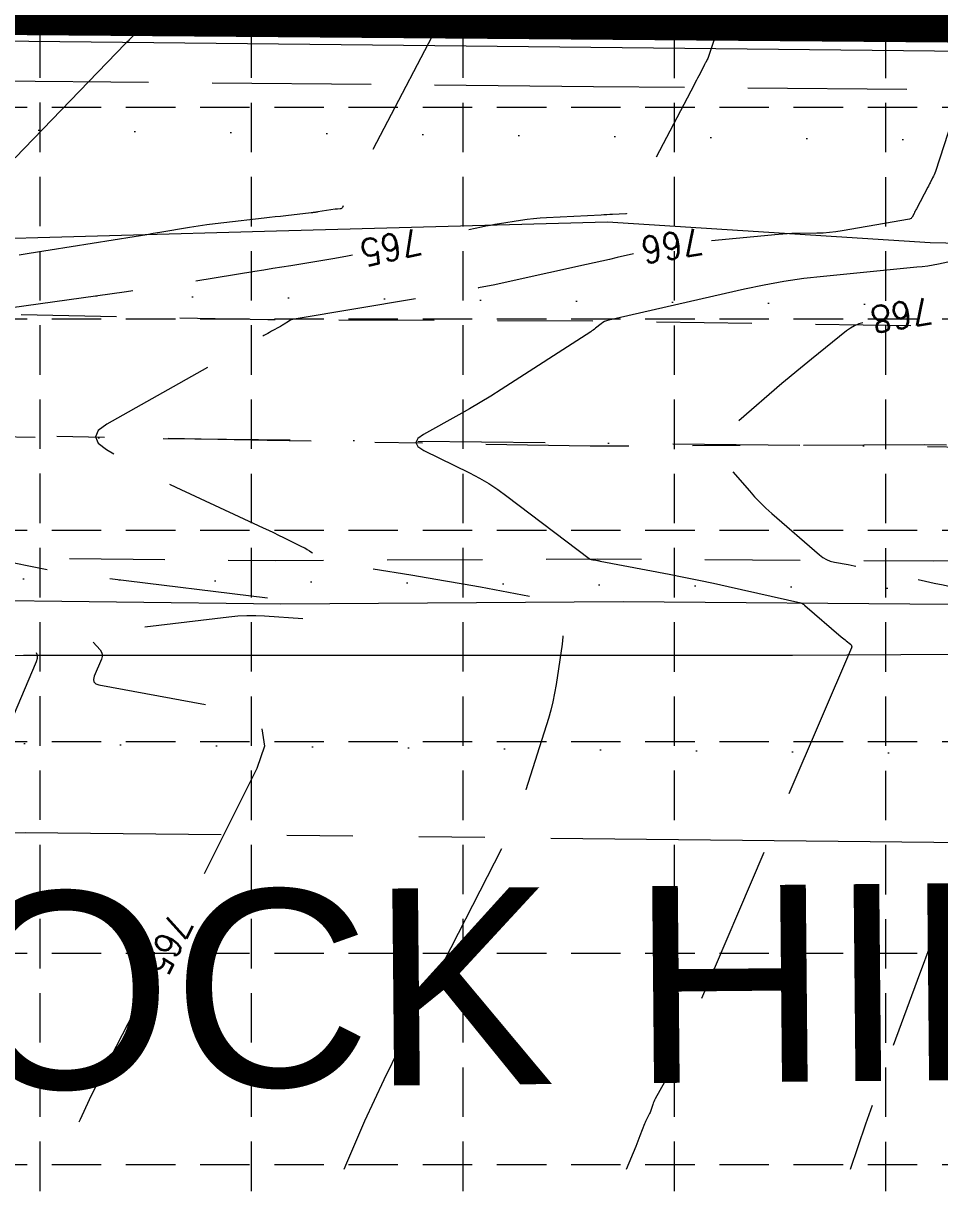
# Model space of a CAD drawing. Header units: feet. Extents: x 39072 to 40357, y 49303 to 51358.
# Drawn here: x 39776 to 39915, y 49813.7 to 49990.8 of the extents above; entities that cross this region are included whole.
import ezdxf
from ezdxf.enums import TextEntityAlignment as Align

# ---------------------------------------------------------------- set-up
doc = ezdxf.new("R2010")
doc.units = ezdxf.units.FT
doc.header["$MEASUREMENT"] = 0
for name, pattern in [('DGN Style 1', [14.480258, 0.024094, -14.456164]), ('DGN Style 2', [24.093607, 14.456164, -9.637443]), ('DGN Style 3', [33.73105, 24.093607, -9.637443]), ('DGN Style 4', [38.573865, 19.274886, -9.637443, 0.024094, -9.637443]), ('DGN Style 7', [48.187215, 21.684247, -9.637443, 7.228082, -9.637443]), ('HIDDEN', [0.375, 0.25, -0.125]), ('R W Line', [250, 200, -10, 10, -10, 10, -10])]:
    doc.linetypes.add(name, pattern=pattern)
for name, color, linetype, lineweight in [('06220 - Level 1', 1, 'Continuous', 0), ('06220 - Level 13', 1, 'Continuous', 0), ('06220 - Level 4', 1, 'Continuous', 0), ('Level 7', 1, 'Continuous', 0), ('PA15TOPO - Level 1', 1, 'Continuous', 0), ('PA15TOPO - Level 13', 1, 'Continuous', 0), ('PA15TOPO - Level 17', 1, 'Continuous', 0), ('PA15TOPO - Level 21', 1, 'Continuous', 0), ('PA15TOPO - Level 22', 1, 'Continuous', 0), ('PA15TOPO - Level 40', 1, 'Continuous', 0), ('PA15TOPO - Level 63', 1, 'Continuous', 0)]:
    doc.layers.add(name, color=color, linetype=linetype, lineweight=lineweight)
doc.layers.add('GRID', color=254, linetype='HIDDEN')
doc.layers.add('LIMITS OF DISTURBANCE', color=1, linetype='HIDDEN')
doc.styles.get("Standard").update_dxf_attribs({"font": 'ARIAL.TTF'})
doc.styles.add('Style-STANDARD', font='STANDARD.shx')
doc.linetypes.add('Fence', pattern='A,20,-3,[38,dgnlstyle-lstyle.shx,S=0.024,R=0,X=0,Y=0],-3', length=26)
doc.linetypes.add('{-OE-}', pattern='A,20,-3,[13,dgnlstyle-lstyle.shx,S=0.041192,R=0,X=0,Y=0],-3', length=26)

msp = doc.modelspace()

# ---------------------------------------------------------------- linework, layer by layer
at = {"layer": '06220 - Level 1', "color": 7, "linetype": 'DGN Style 4', "lineweight": 0}
msp.add_line((39294.81, 49933.25), (40305.99, 49922.37), dxfattribs=at)
at = {"layer": '06220 - Level 13', "color": 7, "linetype": 'DGN Style 1', "lineweight": 0}
for p, q in [((39370.84, 49978.94), (40305.99, 49968.87)), ((39656.15, 49950.86), (40305.99, 49943.87)), ((39776.04, 49906.57), (40305.99, 49900.87)), ((39776.23, 49881.57), (39506.23, 49874.47)), ((39776.23, 49881.57), (40305.99, 49875.87))]:
    msp.add_line(p, q, dxfattribs=at)
at = {"layer": '06220 - Level 4', "color": 7, "linetype": 'R W Line', "lineweight": 0}
for p, q in [((39724.79, 49988.63), (40305.99, 49982.37)), ((39776.31, 49868.07), (39506.32, 49860.97)), ((40305.99, 49862.37), (39776.31, 49868.07))]:
    msp.add_line(p, q, dxfattribs=at)
at = {"layer": 'GRID', "color": 252, "linetype": 'HIDDEN', "lineweight": 0, "ltscale": 30}
for p, q in [((39778.6, 49465), (39778.6, 51324.56)), ((39810.66, 49464.99), (39810.66, 51324.56)), ((39842.72, 49464.99), (39842.72, 51324.56)), ((39874.78, 49464.98), (39874.78, 51324.56)), ((39906.84, 49464.97), (39906.84, 51324.56)), ((39105.35, 49978.05), (40323.62, 49978.05)), ((39105.35, 49945.99), (40323.62, 49945.99)), ((39105.35, 49913.93), (40323.62, 49913.93)), ((39105.35, 49881.87), (40323.62, 49881.87)), ((39105.35, 49849.81), (40323.62, 49849.81)), ((39105.35, 49817.75), (40323.62, 49817.75))]:
    msp.add_line(p, q, dxfattribs=at)
at = {"layer": 'LIMITS OF DISTURBANCE', "lineweight": 0, "ltscale": 200, "const_width": 12}
msp.add_lwpolyline([(39328.97, 49998.54), (40131.33, 49992.15), (40125.2, 50682.75), (39330.41, 50958.86)], close=True, dxfattribs=at)
at = {"layer": 'PA15TOPO - Level 1', "color": 7, "linetype": 'DGN Style 7', "lineweight": 0, "flags": 128}
msp.add_lwpolyline([(39413.23, 49934.69), (39414.78, 49933.14), (39463.58, 49931.92), (39513.85, 49931.71), (39564.17, 49931.6), (39613.76, 49931.24), (39664.09, 49928.85), (39713.22, 49928.88), (39762.97, 49928.5), (39813, 49927.58), (39861.99, 49926.7), (39912.65, 49926.92), (39962.65, 49926.36), (40012.24, 49925.83)], dxfattribs=at)
at = {"layer": 'PA15TOPO - Level 13', "color": 7, "linetype": 'DGN Style 2', "lineweight": 0, "flags": 128}
for points in [[(39414.31, 49950.29), (39464.04, 49949.73), (39513.82, 49949.35), (39563.88, 49948.61), (39613.72, 49947.9), (39663.8, 49947.34), (39713.38, 49946.96), (39763.4, 49946.87), (39813.1, 49945.86), (39862.49, 49945.65), (39912.24, 49944.93), (39962.45, 49944.5)], [(40014.29, 49908.46), (39963.06, 49909.99), (39914.05, 49909.21), (39863.17, 49909.54), (39814.27, 49909.29), (39764.29, 49909.76), (39713.9, 49910.99), (39664.39, 49911.68), (39615.25, 49912.44), (39564.36, 49912.66), (39515.3, 49913.8), (39465.89, 49914.76), (39417, 49916.13)]]:
    msp.add_lwpolyline(points, dxfattribs=at)
at = {"layer": 'PA15TOPO - Level 17', "color": 7, "linetype": 'Fence', "lineweight": 0}
msp.add_lwpolyline([(39319.45, 49817.03), (39319.65, 49826.99), (39450.26, 49894.7), (39559.79, 49893.64), (39669.64, 49894.33), (39776.05, 49894.98), (39892.7, 49894.97), (40007.84, 49895.69), (40116.92, 49893.45), (40224.8, 49892.84), (40305.99, 49890.7)], dxfattribs=at)
at = {"layer": 'PA15TOPO - Level 21', "color": 35, "linetype": 'DGN Style 3', "lineweight": 0, "flags": 128}
for points in [[(39999.08, 50195.77), (39998.79, 50193.3), (39997.91, 50189.7), (39996.59, 50186.23), (39994.84, 50182.9), (39970.12, 50142.04), (39968.24, 50139.09), (39966.22, 50136.24), (39964.06, 50133.5), (39961.76, 50130.86), (39954.04, 50122.4), (39952.45, 50120.54), (39950.98, 50118.6), (39949.63, 50116.57), (39948.4, 50114.45), (39934.4, 50088.46), (39931.37, 50082.91), (39928.27, 50077.4), (39925.11, 50071.92), (39921.88, 50066.48), (39902.07, 50033.58), (39900.7, 50031.35), (39899.3, 50029.14), (39897.87, 50026.96), (39896.4, 50024.79), (39891.56, 50017.76), (39890.58, 50016.22), (39889.72, 50014.63), (39888.97, 50012.98), (39888.34, 50011.27), (39880.01, 49985.88), (39879.95, 49985.73), (39879.89, 49985.58), (39879.83, 49985.43), (39879.75, 49985.28), (39879.51, 49984.81), (39879.45, 49984.71), (39879.4, 49984.61), (39879.35, 49984.51), (39879.29, 49984.4), (39878.46, 49982.82), (39878.29, 49982.48), (39878.11, 49982.14), (39877.93, 49981.81), (39877.75, 49981.47), (39867.74, 49962.37), (39867.71, 49962.32), (39867.68, 49962.26), (39867.65, 49962.21), (39867.63, 49962.15), (39867.53, 49961.97), (39867.51, 49961.94), (39867.48, 49961.91), (39867.45, 49961.9), (39867.41, 49961.89), (39865.39, 49961.79), (39864.96, 49961.77), (39864.53, 49961.75), (39864.09, 49961.72), (39863.66, 49961.7), (39855.38, 49961.28), (39854.39, 49961.22), (39853.41, 49961.13), (39852.42, 49961.01), (39851.44, 49960.87), (39848.23, 49960.38), (39847.55, 49960.26), (39846.86, 49960.14), (39846.18, 49960.01), (39845.5, 49959.86), (39837.68, 49958.13)], [(39825.95, 49955.62), (39824.93, 49955.43), (39822.98, 49955.09), (39816.6, 49954.03), (39815.23, 49953.8), (39813.86, 49953.58), (39812.49, 49953.36), (39811.12, 49953.14), (39799.3, 49951.24), (39796.77, 49950.85), (39794.23, 49950.46), (39791.69, 49950.08), (39789.15, 49949.72), (39769.74, 49947), (39768.94, 49946.85), (39768.16, 49946.63), (39767.41, 49946.33), (39766.68, 49945.96), (39764.34, 49944.65), (39763.83, 49944.37), (39763.32, 49944.1), (39762.81, 49943.84), (39762.29, 49943.6), (39749.82, 49937.85), (39747.14, 49936.65), (39744.43, 49935.51), (39741.7, 49934.43), (39738.94, 49933.42), (39729.8, 49930.18), (39728.32, 49929.47), (39727.82, 49928.74), (39728.29, 49927.98), (39729.72, 49927.2), (39739.34, 49923.24), (39741.4, 49922.39), (39743.46, 49921.55), (39745.53, 49920.72), (39747.6, 49919.89), (39762.79, 49913.82), (39763.41, 49913.56), (39764.02, 49913.28), (39764.62, 49912.97), (39765.21, 49912.65), (39767.12, 49911.56), (39767.53, 49911.33), (39767.95, 49911.11), (39768.37, 49910.9), (39768.79, 49910.7), (39770.31, 49910), (39770.64, 49909.86), (39770.97, 49909.74), (39771.31, 49909.64), (39771.66, 49909.56), (39780.1, 49907.87), (39780.15, 49907.86), (39780.21, 49907.84), (39780.26, 49907.81), (39780.31, 49907.78), (39780.48, 49907.68), (39780.51, 49907.66), (39780.55, 49907.65), (39780.59, 49907.64), (39780.63, 49907.63), (39814.39, 49903.51), (39814.46, 49903.5), (39814.52, 49903.5), (39814.59, 49903.51), (39814.66, 49903.52), (39814.88, 49903.57), (39814.93, 49903.57), (39814.98, 49903.58), (39815.02, 49903.58), (39815.07, 49903.57), (39817.11, 49903.24), (39817.38, 49903.2), (39817.65, 49903.15), (39817.93, 49903.1), (39818.2, 49903.05), (39819.09, 49902.89), (39819.26, 49902.83), (39819.38, 49902.74), (39819.45, 49902.6), (39819.48, 49902.43), (39819.54, 49901.03), (39819.52, 49900.77), (39819.41, 49900.59), (39819.23, 49900.49), (39818.97, 49900.47), (39812.63, 49900.9), (39811.27, 49900.96), (39809.92, 49900.96), (39808.57, 49900.89), (39807.21, 49900.76), (39786.81, 49898.27), (39786.35, 49898.15), (39786.13, 49897.94), (39786.15, 49897.63), (39786.41, 49897.23), (39787.67, 49895.78), (39787.89, 49895.46), (39788, 49895.12), (39788, 49894.76), (39787.89, 49894.39), (39786.8, 49891.81), (39786.67, 49891.31), (39786.74, 49890.92), (39787.03, 49890.65), (39787.51, 49890.48), (39806.93, 49886.9), (39810.33, 49885.75), (39812.22, 49883.85), (39812.6, 49881.2), (39811.46, 49877.8), (39802.4, 49859.73), (39800.73, 49856.4)], [(39795.29, 49845.7), (39794.56, 49844.28), (39787.51, 49830.55), (39786.04, 49827.58), (39784.65, 49824.59), (39783.34, 49821.55), (39782.11, 49818.48), (39781.55, 49817.03)]]:
    msp.add_lwpolyline(points, dxfattribs=at)
at = {"layer": 'PA15TOPO - Level 22', "color": 35, "linetype": 'DGN Style 3', "lineweight": 0}
for p, q in [((39804.43, 50009.55), (39794.02, 49990.55)), ((39927.42, 50008.16), (39914.34, 49968.31)), ((39840.2, 49992.96), (39824.42, 49962.86)), ((39793.39, 49989.62), (39793.14, 49989.34)), ((39793.62, 49989.92), (39793.39, 49989.62)), ((39793.83, 49990.23), (39793.62, 49989.92)), ((39794.02, 49990.55), (39793.83, 49990.23)), ((39791.55, 49987.7), (39774.42, 49969.97)), ((39791.73, 49987.89), (39791.55, 49987.7)), ((39791.91, 49988.08), (39791.73, 49987.89)), ((39792.1, 49988.27), (39791.91, 49988.08)), ((39792.28, 49988.46), (39792.1, 49988.27)), ((39793.14, 49989.34), (39792.28, 49988.46)), ((39914.34, 49968.31), (39914.25, 49968.07)), ((39913.45, 49966.43), (39913.36, 49966.26)), ((39913.53, 49966.59), (39913.45, 49966.43)), ((39913.93, 49967.35), (39913.53, 49966.59)), ((39914.05, 49967.58), (39913.93, 49967.35)), ((39914.16, 49967.82), (39914.05, 49967.58)), ((39914.25, 49968.07), (39914.16, 49967.82)), ((39913.19, 49965.94), (39911.47, 49962.65)), ((39913.28, 49966.1), (39913.19, 49965.94)), ((39913.36, 49966.26), (39913.28, 49966.1)), ((39824.42, 49962.86), (39824.35, 49962.77)), ((39812.56, 49961.23), (39806.46, 49960.54)), ((39813.39, 49961.32), (39812.56, 49961.23)), ((39814.21, 49961.42), (39813.39, 49961.32)), ((39815.03, 49961.51), (39814.21, 49961.42)), ((39815.86, 49961.6), (39815.03, 49961.51)), ((39819.7, 49962.03), (39815.86, 49961.6)), ((39819.77, 49962.04), (39819.7, 49962.03)), ((39819.83, 49962.05), (39819.77, 49962.04)), ((39819.9, 49962.06), (39819.83, 49962.05)), ((39819.97, 49962.07), (39819.9, 49962.06)), ((39820.29, 49962.11), (39819.97, 49962.07)), ((39820.39, 49962.12), (39820.29, 49962.11)), ((39820.48, 49962.14), (39820.39, 49962.12)), ((39820.58, 49962.15), (39820.48, 49962.14)), ((39820.68, 49962.17), (39820.58, 49962.15)), ((39823.32, 49962.58), (39820.68, 49962.17)), ((39823.41, 49962.59), (39823.32, 49962.58)), ((39823.49, 49962.6), (39823.41, 49962.59)), ((39823.58, 49962.61), (39823.49, 49962.6)), ((39823.66, 49962.61), (39823.58, 49962.61)), ((39824.06, 49962.63), (39823.66, 49962.61)), ((39824.17, 49962.65), (39824.06, 49962.63)), ((39824.27, 49962.7), (39824.17, 49962.65)), ((39824.35, 49962.77), (39824.27, 49962.7)), ((39910.41, 49961.1), (39900.22, 49959.31)), ((39910.54, 49961.14), (39910.41, 49961.1)), ((39910.65, 49961.2), (39910.54, 49961.14)), ((39910.74, 49961.28), (39910.65, 49961.2)), ((39910.81, 49961.39), (39910.74, 49961.28)), ((39911.11, 49961.96), (39910.81, 49961.39)), ((39911.2, 49962.13), (39911.11, 49961.96)), ((39911.29, 49962.3), (39911.2, 49962.13)), ((39911.38, 49962.48), (39911.29, 49962.3)), ((39911.47, 49962.65), (39911.38, 49962.48)), ((39801.25, 49959.81), (39796.72, 49959.05)), ((39802.55, 49960.02), (39801.25, 49959.81)), ((39803.85, 49960.21), (39802.55, 49960.02)), ((39805.15, 49960.39), (39803.85, 49960.21)), ((39806.46, 49960.54), (39805.15, 49960.39)), ((39900.22, 49959.31), (39899.27, 49959.16)), ((39792.82, 49958.41), (39776.93, 49955.87)), ((39793.8, 49958.57), (39792.82, 49958.41)), ((39794.77, 49958.72), (39793.8, 49958.57)), ((39795.74, 49958.89), (39794.77, 49958.72)), ((39796.72, 49959.05), (39795.74, 49958.89)), ((39890.54, 49958.77), (39880.37, 49957.78)), ((39891.21, 49958.82), (39890.54, 49958.77)), ((39891.89, 49958.87), (39891.21, 49958.82)), ((39892.56, 49958.9), (39891.89, 49958.87)), ((39893.24, 49958.91), (39892.56, 49958.9)), ((39896.39, 49958.95), (39893.24, 49958.91)), ((39897.35, 49958.98), (39896.39, 49958.95)), ((39898.31, 49959.05), (39897.35, 49958.98)), ((39899.27, 49959.16), (39898.31, 49959.05)), ((39776.93, 49955.87), (39775.39, 49955.63)), ((39913.18, 49953.98), (39912.36, 49953.87)), ((39914, 49954.12), (39913.18, 49953.98)), ((39914.82, 49954.27), (39914, 49954.12)), ((39918.63, 49955.06), (39914.82, 49954.27)), ((39897.4, 49952.41), (39894.38, 49952.07)), ((39911.53, 49953.78), (39897.4, 49952.41)), ((39912.36, 49953.87), (39911.53, 49953.78)), ((39885.42, 49950.47), (39864.8, 49945.77)), ((39888.39, 49951.1), (39885.42, 49950.47)), ((39891.38, 49951.63), (39888.39, 49951.1)), ((39894.38, 49952.07), (39891.38, 49951.63)), ((39863.65, 49945.22), (39862.81, 49944.55)), ((39863.91, 49945.41), (39863.65, 49945.22)), ((39864.19, 49945.56), (39863.91, 49945.41)), ((39864.49, 49945.68), (39864.19, 49945.56)), ((39864.8, 49945.77), (39864.49, 49945.68)), ((39862.07, 49944.01), (39848.51, 49935.25)), ((39862.26, 49944.14), (39862.07, 49944.01)), ((39862.45, 49944.27), (39862.26, 49944.14)), ((39862.63, 49944.4), (39862.45, 49944.27)), ((39862.81, 49944.55), (39862.63, 49944.4)), ((39848.51, 49935.25), (39846.92, 49934.25)), ((39845.32, 49933.28), (39843.71, 49932.33)), ((39846.92, 49934.25), (39845.32, 49933.28)), ((39842.07, 49931.41), (39836.71, 49928.46)), ((39843.71, 49932.33), (39842.07, 49931.41)), ((39835.85, 49927.84), (39835.57, 49927.22)), ((39836.71, 49928.46), (39835.85, 49927.84)), ((39835.57, 49927.22), (39835.88, 49926.62)), ((39835.88, 49926.62), (39836.76, 49926.03)), ((39836.76, 49926.03), (39843.72, 49922.6)), ((39843.72, 49922.6), (39845.19, 49921.83)), ((39845.19, 49921.83), (39846.62, 49920.99)), ((39846.62, 49920.99), (39848.01, 49920.08)), ((39848.01, 49920.08), (39849.35, 49919.11)), ((39849.35, 49919.11), (39861.82, 49909.63)), ((39861.82, 49909.63), (39861.89, 49909.59)), ((39861.89, 49909.59), (39861.96, 49909.55)), ((39861.96, 49909.55), (39862.04, 49909.52)), ((39862.04, 49909.52), (39862.12, 49909.51)), ((39862.12, 49909.51), (39862.39, 49909.46)), ((39862.39, 49909.46), (39862.44, 49909.45)), ((39862.44, 49909.45), (39862.5, 49909.44)), ((39862.5, 49909.44), (39862.56, 49909.43)), ((39862.56, 49909.43), (39862.61, 49909.42)), ((39862.61, 49909.42), (39863.11, 49909.33)), ((39863.11, 49909.33), (39863.21, 49909.31)), ((39863.21, 49909.31), (39863.32, 49909.29)), ((39863.32, 49909.29), (39863.42, 49909.27)), ((39863.42, 49909.27), (39863.53, 49909.25)), ((39863.53, 49909.25), (39873.98, 49907.26)), ((39873.98, 49907.26), (39876.22, 49906.83)), ((39876.22, 49906.83), (39878.45, 49906.37)), ((39878.45, 49906.37), (39880.68, 49905.9)), ((39880.68, 49905.9), (39882.91, 49905.41)), ((39882.91, 49905.41), (39893.96, 49902.91)), ((39893.96, 49902.91), (39894.03, 49902.89)), ((39894.03, 49902.89), (39894.09, 49902.87)), ((39894.09, 49902.87), (39894.15, 49902.83)), ((39894.15, 49902.83), (39894.2, 49902.79)), ((39894.2, 49902.79), (39894.38, 49902.64)), ((39894.38, 49902.64), (39894.42, 49902.61)), ((39894.42, 49902.61), (39894.45, 49902.57)), ((39894.45, 49902.57), (39894.49, 49902.54)), ((39894.49, 49902.54), (39894.53, 49902.51)), ((39894.53, 49902.51), (39900.06, 49897.78)), ((39900.06, 49897.78), (39900.25, 49897.62)), ((39900.25, 49897.62), (39900.44, 49897.46)), ((39900.44, 49897.46), (39900.64, 49897.3)), ((39900.64, 49897.3), (39900.83, 49897.15)), ((39901.61, 49896.1), (39874.53, 49832.83)), ((39900.83, 49897.15), (39901.47, 49896.64)), ((39901.47, 49896.64), (39901.58, 49896.53)), ((39901.58, 49896.53), (39901.64, 49896.4)), ((39901.65, 49896.26), (39901.61, 49896.1)), ((39901.64, 49896.4), (39901.65, 49896.26)), ((39874.24, 49832.17), (39873.93, 49831.52)), ((39874.53, 49832.83), (39874.24, 49832.17)), ((39873.26, 49830.24), (39871.85, 49827.71)), ((39873.61, 49830.88), (39873.26, 49830.24)), ((39873.93, 49831.52), (39873.61, 49830.88)), ((39871.48, 49826.85), (39871.25, 49826.12)), ((39871.56, 49827.08), (39871.48, 49826.85)), ((39871.64, 49827.29), (39871.56, 49827.08)), ((39871.74, 49827.51), (39871.64, 49827.29)), ((39871.85, 49827.71), (39871.74, 49827.51)), ((39870.57, 49824.68), (39870.48, 49824.49)), ((39871, 49825.52), (39870.57, 49824.68)), ((39871.07, 49825.66), (39871, 49825.52)), ((39871.14, 49825.81), (39871.07, 49825.66)), ((39871.2, 49825.97), (39871.14, 49825.81)), ((39871.25, 49826.12), (39871.2, 49825.97)), ((39870.24, 49823.94), (39869.52, 49822.09)), ((39870.31, 49824.12), (39870.24, 49823.94)), ((39870.39, 49824.31), (39870.31, 49824.12)), ((39870.48, 49824.49), (39870.39, 49824.31)), ((39869.22, 49821.3), (39869.06, 49820.91)), ((39869.37, 49821.7), (39869.22, 49821.3)), ((39869.52, 49822.09), (39869.37, 49821.7)), ((39868.9, 49820.52), (39867.47, 49817.03)), ((39869.06, 49820.91), (39868.9, 49820.52))]:
    msp.add_line(p, q, dxfattribs=at)
at = {"layer": 'PA15TOPO - Level 22', "color": 35, "linetype": 'DGN Style 3', "lineweight": 0, "flags": 128}
for points in [[(39868.55, 49955.81), (39866.11, 49955.25), (39864.95, 49954.98), (39863.78, 49954.72), (39862.61, 49954.46), (39861.44, 49954.2), (39849.99, 49951.67), (39847.54, 49951.14), (39845.08, 49950.65), (39842.61, 49950.19), (39840.14, 49949.76), (39817.12, 49945.92), (39816.89, 49945.87), (39816.67, 49945.8), (39816.46, 49945.7), (39816.25, 49945.59), (39815.6, 49945.17), (39815.46, 49945.08), (39815.32, 49944.99), (39815.18, 49944.91), (39815.03, 49944.83), (39813.67, 49944.08), (39813.38, 49943.92), (39813.09, 49943.76), (39812.8, 49943.59), (39812.51, 49943.43), (39788.68, 49930.02), (39787.4, 49929.05), (39786.97, 49928.09), (39787.39, 49927.12), (39788.67, 49926.14), (39794.25, 49922.96), (39795.45, 49922.29), (39796.66, 49921.65), (39797.89, 49921.03), (39799.14, 49920.44), (39812.42, 49914.31), (39813.19, 49913.94), (39813.97, 49913.58), (39814.74, 49913.2), (39815.51, 49912.83), (39818.34, 49911.43), (39818.71, 49911.23), (39819.08, 49911.02), (39819.44, 49910.78), (39819.78, 49910.53), (39820.9, 49909.69), (39821.14, 49909.52), (39821.4, 49909.39), (39821.68, 49909.29), (39821.97, 49909.23), (39834.78, 49907.16), (39837.43, 49906.72), (39840.07, 49906.27), (39842.72, 49905.8), (39845.36, 49905.33), (39856.11, 49903.34), (39856.8, 49903.12), (39857.3, 49902.73), (39857.61, 49902.18), (39857.74, 49901.47), (39857.85, 49898.87), (39857.86, 49898.32), (39857.84, 49897.76), (39857.8, 49897.21), (39857.73, 49896.66), (39856.83, 49890.53), (39856.61, 49889.22), (39856.34, 49887.92), (39856.02, 49886.64), (39855.65, 49885.37), (39852.23, 49874.57), (39851.46, 49872.27), (39850.58, 49870.02), (39849.62, 49867.8), (39848.56, 49865.62), (39833.77, 49836.83), (39830.69, 49830.62), (39827.77, 49824.34), (39825.02, 49817.98), (39824.65, 49817.03)], [(39903.35, 49945.37), (39902.76, 49945.2), (39902.09, 49944.93), (39901.46, 49944.57), (39900.86, 49944.15), (39895.56, 49939.88), (39894.43, 49938.96), (39893.31, 49938.04), (39892.19, 49937.1), (39891.08, 49936.15), (39882.81, 49929.03), (39881.81, 49927.88), (39881.41, 49926.69), (39881.63, 49925.45), (39882.45, 49924.17), (39886.13, 49919.89), (39886.93, 49918.99), (39887.77, 49918.12), (39888.63, 49917.28), (39889.53, 49916.48), (39896.78, 49910.17), (39897.28, 49909.78), (39897.83, 49909.47), (39898.41, 49909.24), (39899.03, 49909.09), (39901.12, 49908.72), (39901.57, 49908.64), (39902.01, 49908.55), (39902.46, 49908.46), (39902.9, 49908.37), (39912.82, 49906.19), (39914.16, 49905.9), (39915.51, 49905.63), (39916.86, 49905.36), (39918.21, 49905.1), (39922.63, 49904.27), (39923.57, 49904.1), (39924.52, 49903.92), (39925.47, 49903.74), (39926.41, 49903.56), (39930.24, 49902.83), (39930.58, 49902.74), (39930.9, 49902.6), (39931.19, 49902.41), (39931.45, 49902.18), (39932.31, 49901.28), (39932.43, 49901.12), (39932.47, 49900.96), (39932.45, 49900.79), (39932.35, 49900.62), (39931.8, 49899.88), (39931.78, 49899.84), (39931.76, 49899.8), (39931.75, 49899.76), (39931.74, 49899.71), (39931.74, 49899.56), (39931.74, 49899.53), (39931.73, 49899.49), (39931.73, 49899.46), (39931.72, 49899.43), (39931.08, 49897.76), (39930.94, 49897.41), (39930.81, 49897.05), (39930.67, 49896.69), (39930.54, 49896.33), (39911.57, 49845.67), (39907.57, 49834.79), (39903.73, 49823.86), (39901.44, 49817.03)], [(39714.09, 49909.68), (39714.14, 49909.68), (39714.5, 49909.63), (39714.87, 49909.59), (39734.04, 49907.23), (39736.23, 49906.94), (39738.4, 49906.59), (39740.57, 49906.19), (39742.73, 49905.74), (39749.77, 49904.18), (39751.26, 49903.79), (39752.7, 49903.29), (39754.09, 49902.67), (39755.45, 49901.94), (39761.42, 49898.42), (39762.42, 49897.94), (39763.46, 49897.68), (39764.52, 49897.62), (39765.62, 49897.78), (39769.5, 49898.7), (39770.17, 49898.83), (39770.84, 49898.9), (39771.51, 49898.92), (39772.19, 49898.87), (39774.41, 49898.64), (39774.86, 49898.55), (39775.28, 49898.38), (39775.65, 49898.14), (39775.98, 49897.81), (39777.68, 49895.85), (39777.97, 49895.42), (39778.12, 49894.97), (39778.12, 49894.49), (39777.97, 49893.99), (39774.5, 49885.76), (39774.22, 49885.2), (39773.88, 49884.68), (39773.48, 49884.2), (39773.02, 49883.77), (39771.43, 49882.43), (39771.11, 49882.13), (39770.83, 49881.79), (39770.6, 49881.42), (39770.42, 49881.02), (39765.09, 49867.52), (39763.85, 49864.68), (39762.43, 49861.95), (39760.82, 49859.32), (39759.01, 49856.8), (39749.99, 49845.07), (39748, 49842.6), (39745.89, 49840.25), (39743.67, 49838), (39741.34, 49835.87), (39732.6, 49828.24), (39730.76, 49826.58), (39728.98, 49824.85), (39727.28, 49823.05), (39725.64, 49821.19), (39722.11, 49817.03)]]:
    msp.add_lwpolyline(points, dxfattribs=at)
at = {"layer": 'PA15TOPO - Level 40', "color": 7, "linetype": 'DGN Style 3', "lineweight": 0}
for p, q in [((39862.49, 49981.15), (39588.8, 49983.76)), ((40112.39, 49979.06), (39862.49, 49981.15))]:
    msp.add_line(p, q, dxfattribs=at)
at = {"layer": 'PA15TOPO - Level 63', "color": 7, "linetype": 'Continuous', "lineweight": 0, "flags": 128}
for points in [[(40012.51, 49955.79), (39963.94, 49956.43), (39913.57, 49957.51), (39864.62, 49960.64), (39814.42, 49959.28), (39763.71, 49957.84), (39714.27, 49957.89), (39664.69, 49959.19), (39614.15, 49959.38), (39564.61, 49960.79), (39514.39, 49960.47), (39464.43, 49962.49)], [(39356.96, 49905.68), (39411.75, 49905.09), (39466.25, 49903.9), (39522.28, 49905.13), (39568.4, 49903.66), (39615.08, 49904.24), (39662.6, 49904.37), (39715.16, 49903.93), (39765.2, 49903.38), (39815.08, 49902.79), (39867, 49903.11), (39916.68, 49902.69), (39964.88, 49902.72), (40012.31, 49902.71)]]:
    msp.add_lwpolyline(points, dxfattribs=at)

# ---------------------------------------------------------------- texts
at = {"layer": 'Level 7', "color": 7, "linetype": 'Continuous', "lineweight": 0}
msp.add_text('ROCK HILL RD.', height=29.8598, rotation=0.5426, dxfattribs=at).set_placement((39887.97, 49830.27), align=Align.CENTER)
at = {"layer": 'PA15TOPO - Level 21', "color": 35, "linetype": '{-OE-}', "lineweight": 0, "style": 'Style-STANDARD'}
for rotation, p in [(192.0743, (39831.82, 49956.84)), (243.0636, (39798.02, 49851.05))]:
    msp.add_text('765', height=4, rotation=rotation, dxfattribs=at).set_placement(p, align=Align.MIDDLE_CENTER)
at = {"layer": 'PA15TOPO - Level 22', "color": 35, "linetype": '{-OE-}', "lineweight": 0, "style": 'Style-STANDARD'}
for s, rotation, p in [('766', 189.492, (39874.42, 49957.06)), ('768', 189.7589, (39909.23, 49946.53))]:
    msp.add_text(s, height=4, rotation=rotation, dxfattribs=at).set_placement(p, align=Align.MIDDLE_CENTER)

doc.saveas('drawing.dxf')
